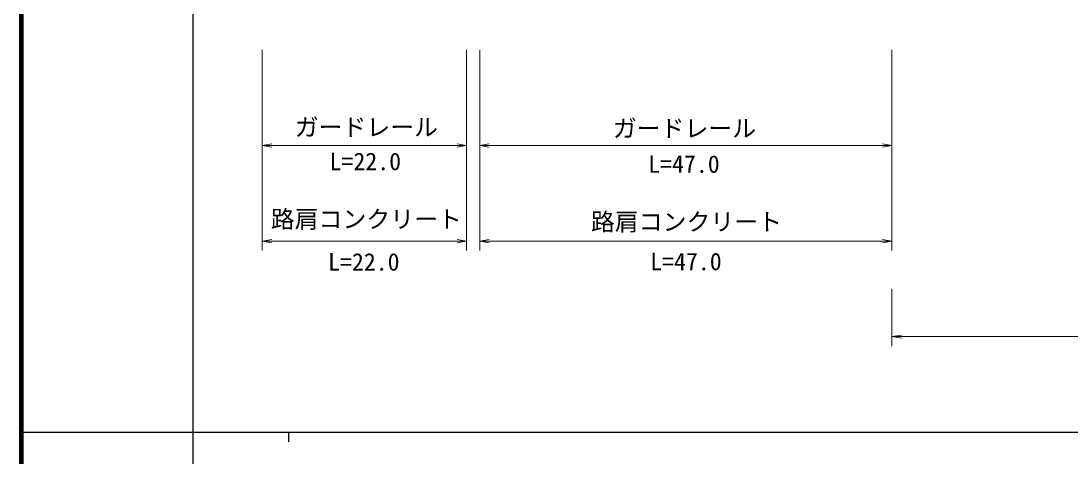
# Model space of a CAD drawing. Units: millimetres at full size, sheet at 1:1000; details may follow other scales. Extents: x 40000 to 680000, y 20000 to 380000.
# Drawn here: x 40000 to 149925, y 202409 to 248030 of the extents above; entities that cross this region are included whole.
import ezdxf
from ezdxf.enums import TextEntityAlignment as Align

# ---------------------------------------------------------------- set-up
doc = ezdxf.new("R2010")
doc.units = ezdxf.units.MM
doc.header["$LTSCALE"] = 1000
for name, color, linetype, lineweight in [('M-BGD', 7, 'Continuous', 13), ('M-TTL', 2, 'Continuous', 140), ('M-TTL-BAND', 7, 'Continuous', 25)]:
    doc.layers.add(name, color=color, linetype=linetype, lineweight=lineweight)
doc.styles.add('ＭＳ ゴシック', font='')
doc.styles.get('ＭＳ ゴシック').set_extended_font_data('MS Gothic')

# ---------------------------------------------------------------- blocks, each defined once
blk = doc.blocks.new('open_arrow')
at = {"color": 0, "linetype": 'Continuous', "lineweight": -2}
blk.add_lwpolyline([(7.5, 1.25), (0, 0), (7.5, -1.25)], dxfattribs=at)

msp = doc.modelspace()

# ---------------------------------------------------------------- linework, layer by layer
at = {"layer": 'M-BGD'}
for p, q in [((65264, 245000), (65264, 224000)), ((86651, 245000), (86651, 224000)), ((88032, 245000), (88032, 224000)), ((131174, 245000), (131174, 224000)), ((65264, 235000), (86651, 235000)), ((88032, 235000), (131174, 235000)), ((65264, 225000), (86651, 225000)), ((88032, 225000), (131174, 225000)), ((131174, 220000), (131174, 214000)), ((131174, 215000), (191354, 215000))]:
    msp.add_line(p, q, dxfattribs=at)
at = {"layer": 'M-TTL'}
msp.add_line((40000, 380000), (40000, 20000), dxfattribs=at)
at = {"layer": 'M-TTL-BAND'}
for p, q in [((58000, 370000), (58000, 20000)), ((40000, 205000), (579000, 205000)), ((68000, 205000), (68000, 204000))]:
    msp.add_line(p, q, dxfattribs=at)

# ---------------------------------------------------------------- block references
at = {"layer": 'M-BGD', "xscale": 133, "yscale": 133}
for p in [(65264, 235000), (88032, 235000), (65264, 225000), (88032, 225000), (131174, 215000)]:
    msp.add_blockref('open_arrow', p, dxfattribs=at)
at = {"layer": 'M-BGD', "xscale": 133, "yscale": 133, "rotation": 180}
for p in [(86651, 235000), (131174, 235000), (86651, 225000), (131174, 225000)]:
    msp.add_blockref('open_arrow', p, dxfattribs=at)

# ---------------------------------------------------------------- texts
at = {"layer": 'M-BGD', "style": 'ＭＳ ゴシック'}
for s, p in [('ガードレール', (76152, 236919)), ('ガードレール', (109458, 236801)), ('路肩コンクリート', (76152, 227297)), ('路肩コンクリート', (109668, 227021))]:
    msp.add_text(s, height=1833, dxfattribs=at).set_placement(p, align=Align.MIDDLE_CENTER)
for s, p in [('L=22.0', (76047, 231872)), ('L=47.0', (109405, 231596)), ('L=22.0', (75889, 221356)), ('L=47.0', (109615, 221395))]:
    msp.add_text(s, height=1833, dxfattribs=at).set_placement(p, align=Align.BOTTOM_CENTER)

doc.saveas('drawing.dxf')
